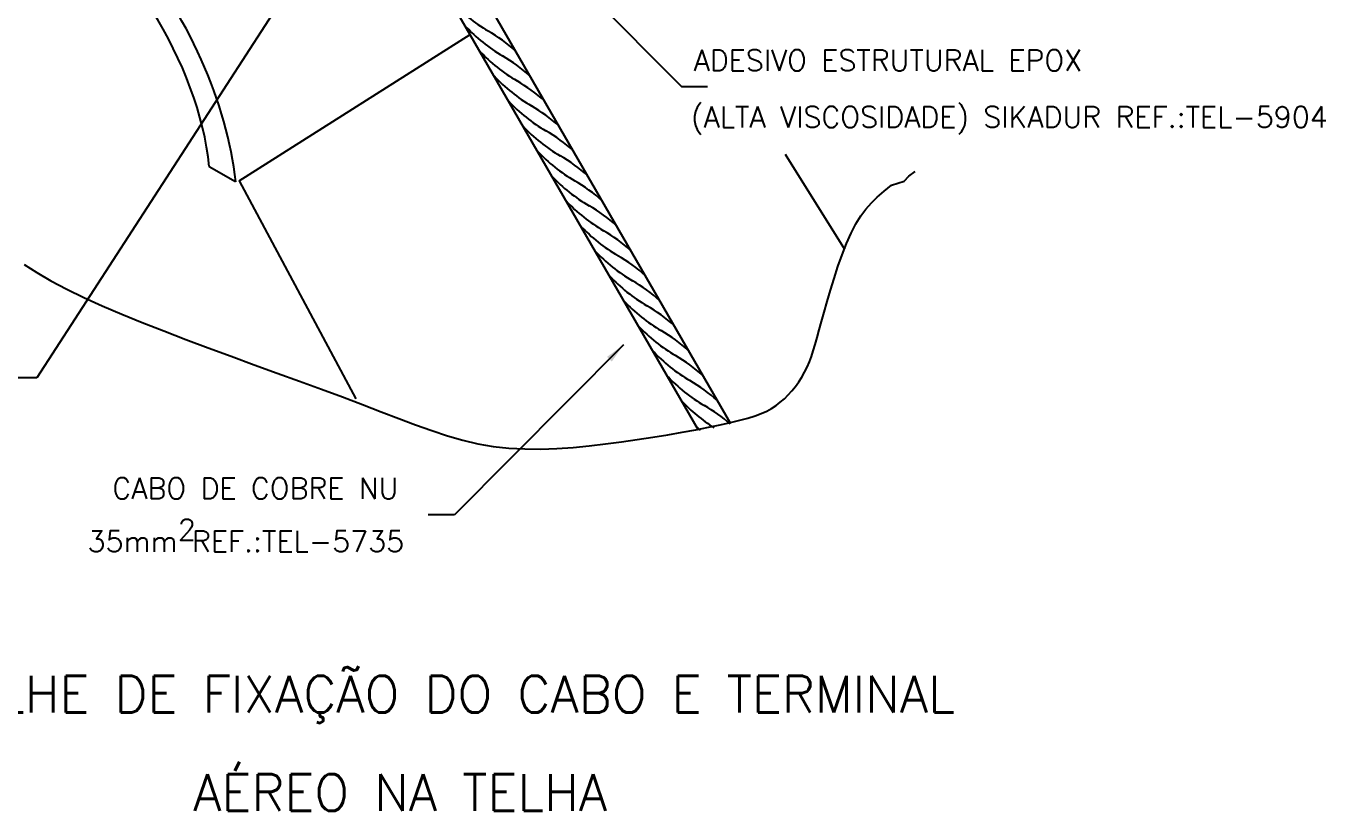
# Model space of a CAD drawing. Header units: millimetres. Extents: x -5949.3 to -5929.1, y -4780.4 to -4761.5.
# Drawn here: x -5942.49 to -5930.1, y -4780.41 to -4772.93 of the extents above; entities that cross this region are included whole.
import ezdxf
from ezdxf.enums import TextEntityAlignment as Align

# ---------------------------------------------------------------- set-up
doc = ezdxf.new("R2010")
doc.units = ezdxf.units.MM
doc.header["$LTSCALE"] = 10
doc.layers.add('Termotécnica', color=7, linetype='Continuous')
doc.styles.add('r140', font='romans.shx')
doc.styles.add('r80', font='romans.shx')

msp = doc.modelspace()

# ---------------------------------------------------------------- linework, layer by layer
at = {"layer": 'Termotécnica', "color": 2, "ltscale": 30}
for p, q in [((-5939.227, -4771.4), (-5942.388, -4776.284)), ((-5937.855, -4771.889), (-5936.244, -4773.509)), ((-5936.244, -4773.509), (-5935.994, -4773.509)), ((-5936.796, -4775.97), (-5938.407, -4777.591)), ((-5942.388, -4776.284), (-5942.638, -4776.284)), ((-5938.407, -4777.591), (-5938.657, -4777.591))]:
    msp.add_line(p, q, dxfattribs=at)
at = {"layer": 'Termotécnica', "color": 2}
for p, q in [((-5935.772, -4776.724), (-5938.656, -4771.728)), ((-5936.081, -4776.784), (-5938.906, -4771.891)), ((-5934.687, -4775.063), (-5935.251, -4774.156)), ((-5940.458, -4774.409), (-5939.347, -4776.486))]:
    msp.add_line(p, q, dxfattribs=at)
at = {"layer": 'Termotécnica', "color": 3}
for p, q in [((-5940.458, -4774.409), (-5938.258, -4773.013)), ((-5940.744, -4774.27), (-5940.492, -4774.415))]:
    msp.add_line(p, q, dxfattribs=at)
at = {"layer": 'Termotécnica', "color": 1}
msp.add_lwpolyline([(-5942.507, -4775.204), (-5942.387, -4775.282), (-5942.252, -4775.36), (-5942.102, -4775.439), (-5941.938, -4775.518), (-5941.763, -4775.598), (-5941.577, -4775.677), (-5941.382, -4775.757), (-5941.178, -4775.837), (-5940.968, -4775.918), (-5940.753, -4775.999), (-5940.535, -4776.079), (-5940.316, -4776.16), (-5940.098, -4776.239), (-5939.884, -4776.317), (-5939.675, -4776.393), (-5939.475, -4776.467), (-5939.284, -4776.539), (-5939.105, -4776.607), (-5938.937, -4776.672), (-5938.777, -4776.732), (-5938.623, -4776.787), (-5938.474, -4776.836), (-5938.328, -4776.878), (-5938.183, -4776.912), (-5938.037, -4776.938), (-5937.888, -4776.954), (-5937.737, -4776.962), (-5937.584, -4776.963), (-5937.43, -4776.958), (-5937.276, -4776.947), (-5937.122, -4776.932), (-5936.968, -4776.914), (-5936.815, -4776.894), (-5936.665, -4776.872), (-5936.517, -4776.85), (-5936.375, -4776.827), (-5936.238, -4776.803), (-5936.108, -4776.779), (-5935.987, -4776.756), (-5935.875, -4776.733), (-5935.775, -4776.71), (-5935.687, -4776.689), (-5935.61, -4776.668), (-5935.542, -4776.646), (-5935.483, -4776.624), (-5935.431, -4776.601), (-5935.385, -4776.576), (-5935.342, -4776.549), (-5935.302, -4776.518), (-5935.263, -4776.485), (-5935.226, -4776.448), (-5935.191, -4776.409), (-5935.157, -4776.367), (-5935.126, -4776.323), (-5935.096, -4776.278), (-5935.07, -4776.23), (-5935.046, -4776.182), (-5935.024, -4776.132), (-5935.005, -4776.081), (-5934.987, -4776.026), (-5934.969, -4775.966), (-5934.95, -4775.901), (-5934.931, -4775.828), (-5934.909, -4775.748), (-5934.884, -4775.658), (-5934.856, -4775.558), (-5934.824, -4775.45), (-5934.789, -4775.338), (-5934.752, -4775.224), (-5934.712, -4775.112), (-5934.67, -4775.005), (-5934.626, -4774.906), (-5934.581, -4774.817), (-5934.535, -4774.742), (-5934.487, -4774.676), (-5934.434, -4774.618), (-5934.377, -4774.563), (-5934.313, -4774.507), (-5934.241, -4774.448), (-5934.121, -4774.412), (-5934.076, -4774.363), (-5934.015, -4774.32)], dxfattribs=at)
for centre, radius, start, end in [((-5937.306, -4771.636), 1.553, 222.9609, 239.8631), ((-5937.168, -4771.874), 1.553, 222.9609, 239.8631), ((-5938.839, -4774.292), 1.513, 47.8403, 60.1267), ((-5937.031, -4772.112), 1.553, 222.9609, 239.8631), ((-5938.702, -4774.53), 1.513, 47.8403, 60.1267), ((-5936.893, -4772.35), 1.553, 222.9609, 239.8631), ((-5938.564, -4774.768), 1.513, 47.8403, 60.1267), ((-5936.756, -4772.588), 1.553, 222.9609, 239.8631), ((-5938.427, -4775.006), 1.513, 47.8403, 60.1267), ((-5936.619, -4772.826), 1.553, 222.9609, 239.8631), ((-5938.289, -4775.243), 1.513, 47.8403, 60.1267), ((-5936.481, -4773.064), 1.553, 222.9609, 239.8631), ((-5938.152, -4775.481), 1.513, 47.8403, 60.1267), ((-5936.344, -4773.302), 1.553, 222.9609, 239.8631), ((-5938.015, -4775.719), 1.513, 47.8403, 60.1267), ((-5936.206, -4773.54), 1.553, 222.9609, 239.8631), ((-5937.877, -4775.957), 1.513, 47.8403, 60.1267), ((-5936.069, -4773.778), 1.553, 222.9609, 239.8631), ((-5937.74, -4776.195), 1.513, 47.8403, 60.1267), ((-5935.932, -4774.016), 1.553, 222.9609, 239.8631), ((-5937.602, -4776.433), 1.513, 47.8403, 60.1267), ((-5935.794, -4774.254), 1.553, 222.9609, 239.8631), ((-5937.465, -4776.671), 1.513, 47.8403, 60.1267), ((-5935.657, -4774.492), 1.553, 222.9609, 239.8631), ((-5937.328, -4776.909), 1.513, 47.8403, 60.1267), ((-5935.519, -4774.73), 1.553, 222.9609, 239.8631), ((-5937.19, -4777.147), 1.513, 47.8403, 60.1267), ((-5935.382, -4774.968), 1.553, 222.9609, 239.8631), ((-5937.053, -4777.385), 1.513, 47.8403, 60.1267), ((-5935.245, -4775.206), 1.553, 222.9609, 239.8631), ((-5936.916, -4777.623), 1.513, 47.8403, 60.1267), ((-5935.107, -4775.444), 1.553, 222.9609, 237.8812), ((-5936.778, -4777.861), 1.513, 48.6481, 60.1267), ((-5934.97, -4775.682), 1.553, 222.9609, 225.093)]:
    msp.add_arc(centre, radius, start, end, dxfattribs=at)
at = {"layer": 'Termotécnica', "color": 3}
for major_axis, start_param, end_param in [((-1.267, 2.194), 3.989354, 7.130947), ((1.077, -1.865), 0.847762, 3.989354)]:
    msp.add_ellipse((-5942.168, -4773.448), major_axis=major_axis, ratio=0.509483, start_param=start_param, end_param=end_param, dxfattribs=at)
at = {"layer": 'Termotécnica', "color": 2}
msp.add_solid([(-5936.953, -4776.085), (-5936.908, -4776.13), (-5936.796, -4775.97)], dxfattribs=at)

# ---------------------------------------------------------------- texts
at = {"layer": 'Termotécnica', "color": 2, "ltscale": 30, "style": 'r80'}
for s, p in [('ADESIVO ESTRUTURAL EPOX', (-5936.128, -4773.358)), ('(ALTA VISCOSIDADE) SIKADUR REF.:TEL-5904', (-5936.153, -4773.898)), ('CABO DE COBRE NU', (-5941.667, -4777.438)), ('2', (-5941.043, -4777.83)), ('35mm REF.:TEL-5735', (-5941.903, -4777.941))]:
    msp.add_text(s, height=0.2, dxfattribs=at).set_placement(p)
at = {"layer": 'Termotécnica', "color": 5, "style": 'r140'}
for s, p in [('DETALHE DE FIXAÇÃO DO CABO E TERMINAL', (-5938.752, -4779.303)), ('AÉREO NA TELHA', (-5938.924, -4780.178))]:
    msp.add_text(s, height=0.35, dxfattribs=at).set_placement(p, align=Align.MIDDLE)

doc.saveas('drawing.dxf')
